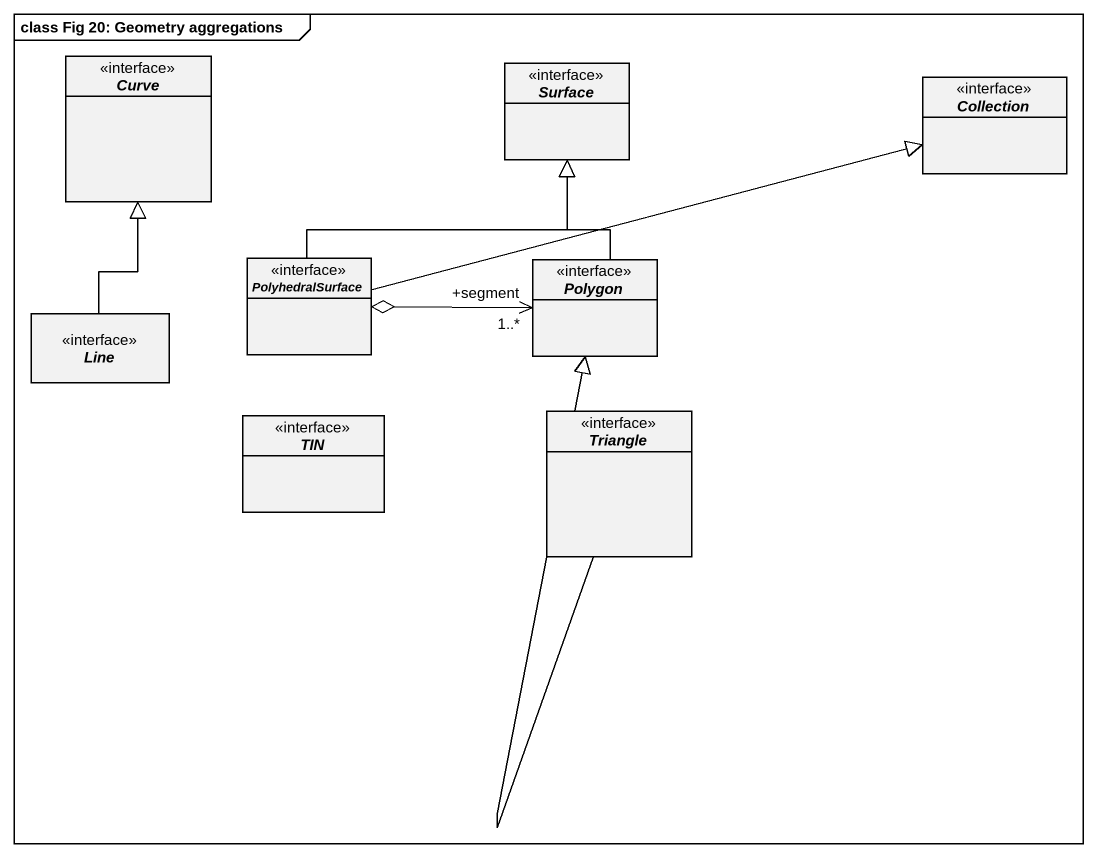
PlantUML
@startuml
mainframe class Fig 20: Geometry aggregations
hide circle
hide empty members
interface Curve
interface Surface
interface Collection
interface PolyhedralSurface
interface Polygon
interface Line
interface TIN
interface Triangle
PolyhedralSurface -up-|> Surface
PolyhedralSurface -right-|> Collection
Polygon -up-|> Surface
Polygon "+segment\n1..*" <-left-o PolyhedralSurface
Line -up-|> Curve
Triangle -up-|> Polygon
@enduml
